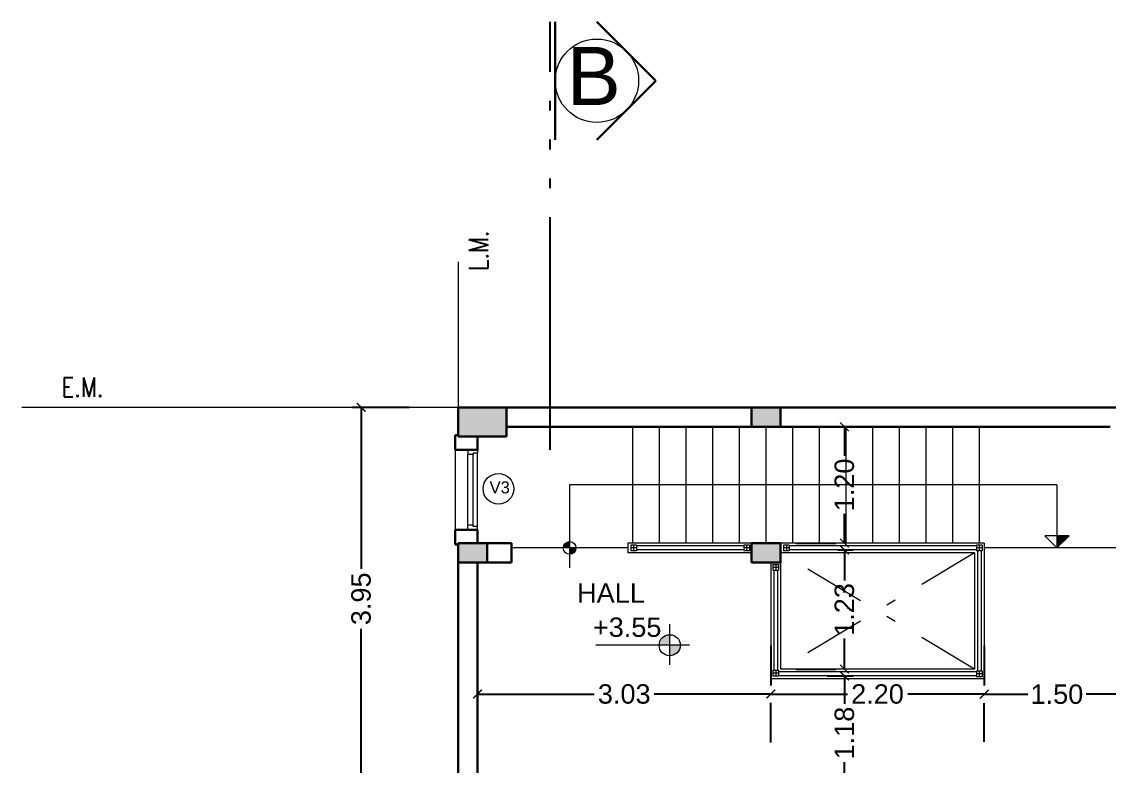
# Model space of a CAD drawing. Header units: millimetres. Extents: x 1578 to 2210, y 899 to 1032.
# Drawn here: x 2085.4 to 2096.61, y 1003.13 to 1010.81 of the extents above; entities that cross this region are included whole.
import ezdxf

# ---------------------------------------------------------------- set-up
doc = ezdxf.new("R2010")
doc.units = ezdxf.units.MM
doc.linetypes.add('ACAD_ISO05W100', pattern=[36, 24, -3, 0, -3, 0, -3, 0, -3])
doc.linetypes.add('DASHDOT2', pattern=[12.7, 6.35, -3.175, 0, -3.175])
for name, color, linetype, lineweight in [('CARPINTERIA', 7, 'Continuous', 18), ('COTAS', 7, 'Continuous', 15), ('EJES', 7, 'DASHDOT2', 13), ('ESTRUCTURA', 3, 'Continuous', 30), ('LINEA DE CORTE', 7, 'ACAD_ISO05W100', 60), ('MUROS', 1, 'Continuous', 30), ('PISOS', 9, 'Continuous', 9), ('SANITARIOS', 7, 'Continuous', 20), ('UMBRALES', 7, 'Continuous', 18)]:
    doc.layers.add(name, color=color, linetype=linetype, lineweight=lineweight)
doc.styles.add('ROMANS', font='romans', dxfattribs={"height": 0.06})
doc.styles.add('STYLE1', font='ARIAL.TTF')
doc.dimstyles.get("Standard").update_dxf_attribs({"dimscale": 0, "dimtxt": 0.2, "dimasz": 0.09, "dimexe": 0.09, "dimexo": 0.5, "dimgap": 0.05, "dimtad": 0, "dimzin": 0, "dimdsep": 46, "dimtxsty": 'STYLE1', "dimblk1": 'ARCHTICK', "dimblk2": 'ARCHTICK', "dimsah": 1, "dimcen": 0, "dimadec": 0, "dimazin": 0, "dimtfac": 1, "dimtofl": 0, "dimtmove": 2, "dimatfit": 3, "dimldrblk": 'ARCHTICK', "dimfxl": 1, "dimtolj": 1, "dimtzin": 0, "dimarcsym": 0})

# ---------------------------------------------------------------- blocks, each defined once
blk = doc.blocks.new('_ARCHTICK')
at = {"color": 0, "linetype": 'ByBlock', "const_width": 0.15}
blk.add_lwpolyline([(-0.5, -0.5), (0.5, 0.5)], dxfattribs=at)
blk = doc.blocks.new('*D380')
at = {"layer": 'COTAS', "color": 0, "lineweight": -2}
for p, q in [((2093.705, 1004.061), (2093.974, 1004.061)), ((2093.884, 1004.061), (2093.884, 1003.771)), ((2093.884, 1002.881), (2093.884, 1003.17)), ((2093.384, 1002.881), (2093.794, 1002.881))]:
    blk.add_line(p, q, dxfattribs=at)
at = {"layer": 'DEFPOINTS', "color": 0}
for p in [(2093.205, 1004.061), (2093.884, 1004.061), (2093.884, 1002.881)]:
    blk.add_point(p, dxfattribs=at)
at = {"layer": 'COTAS', "color": 0, "lineweight": -2, "xscale": 0.09, "yscale": 0.09, "zscale": 0.09}
for p, rotation in [((2093.884, 1004.061), 90), ((2093.884, 1002.881), 270)]:
    blk.add_blockref('_ARCHTICK', p, dxfattribs=dict(at, rotation=rotation))
at = {"layer": 'COTAS', "color": 0, "insert": (2093.884, 1003.471), "char_height": 0.2, "attachment_point": 5, "rotation": 90, "style": 'STYLE1'}
blk.add_mtext('\\A1;1.18', dxfattribs=at)
blk = doc.blocks.new('*D381')
at = {"layer": 'COTAS', "color": 0, "lineweight": -2}
for p, q in [((2093.815, 1005.361), (2093.974, 1005.361)), ((2093.884, 1005.361), (2093.884, 1005.046)), ((2093.884, 1004.131), (2093.884, 1004.445)), ((2093.384, 1004.131), (2093.794, 1004.131))]:
    blk.add_line(p, q, dxfattribs=at)
at = {"layer": 'DEFPOINTS', "color": 0}
for p in [(2093.315, 1005.361), (2093.884, 1005.361), (2093.884, 1004.131)]:
    blk.add_point(p, dxfattribs=at)
at = {"layer": 'COTAS', "color": 0, "lineweight": -2, "xscale": 0.09, "yscale": 0.09, "zscale": 0.09}
for p, rotation in [((2093.884, 1005.361), 90), ((2093.884, 1004.131), 270)]:
    blk.add_blockref('_ARCHTICK', p, dxfattribs=dict(at, rotation=rotation))
at = {"layer": 'COTAS', "color": 0, "insert": (2093.884, 1004.746), "char_height": 0.2, "attachment_point": 5, "rotation": 90, "style": 'STYLE1'}
blk.add_mtext('\\A1;1.23', dxfattribs=at)
blk = doc.blocks.new('*D382')
at = {"layer": 'COTAS', "color": 0, "lineweight": -2}
for p, q in [((2093.725, 1006.631), (2093.974, 1006.631)), ((2093.884, 1006.631), (2093.884, 1006.331)), ((2093.884, 1005.431), (2093.884, 1005.731)), ((2093.384, 1005.431), (2093.794, 1005.431))]:
    blk.add_line(p, q, dxfattribs=at)
at = {"layer": 'DEFPOINTS', "color": 0}
for p in [(2093.225, 1006.631), (2093.884, 1006.631), (2093.884, 1005.431)]:
    blk.add_point(p, dxfattribs=at)
at = {"layer": 'COTAS', "color": 0, "lineweight": -2, "xscale": 0.09, "yscale": 0.09, "zscale": 0.09}
for p, rotation in [((2093.884, 1006.631), 90), ((2093.884, 1005.431), 270)]:
    blk.add_blockref('_ARCHTICK', p, dxfattribs=dict(at, rotation=rotation))
at = {"layer": 'COTAS', "color": 0, "insert": (2093.884, 1006.031), "char_height": 0.2, "attachment_point": 5, "rotation": 90, "style": 'STYLE1'}
blk.add_mtext('\\A1;1.20', dxfattribs=at)
blk = doc.blocks.new('*D372')
at = {"layer": 'COTAS', "color": 0, "lineweight": -2}
for p, q in [((2095.325, 1003.871), (2095.775, 1003.871)), ((2096.825, 1003.871), (2096.375, 1003.871)), ((2095.325, 1003.38), (2095.325, 1003.781)), ((2096.825, 1003.38), (2096.825, 1003.781))]:
    blk.add_line(p, q, dxfattribs=at)
at = {"layer": 'DEFPOINTS', "color": 0}
for p in [(2095.325, 1003.88), (2095.325, 1003.871), (2096.825, 1003.88)]:
    blk.add_point(p, dxfattribs=at)
at = {"layer": 'COTAS', "color": 0, "lineweight": -2, "xscale": 0.09, "yscale": 0.09, "zscale": 0.09, "rotation": 180}
blk.add_blockref('_ARCHTICK', (2095.325, 1003.871), dxfattribs=at)
at = {"layer": 'COTAS', "color": 0, "lineweight": -2, "xscale": 0.09, "yscale": 0.09, "zscale": 0.09}
blk.add_blockref('_ARCHTICK', (2096.825, 1003.871), dxfattribs=at)
at = {"layer": 'COTAS', "color": 0, "insert": (2096.075, 1003.871), "char_height": 0.2, "attachment_point": 5, "style": 'STYLE1'}
blk.add_mtext('\\A1;1.50', dxfattribs=at)
blk = doc.blocks.new('*D373')
at = {"layer": 'COTAS', "color": 0, "lineweight": -2}
for p, q in [((2093.125, 1004.371), (2093.125, 1003.963)), ((2095.325, 1004.371), (2095.325, 1003.963)), ((2093.125, 1003.873), (2093.914, 1003.873)), ((2095.325, 1003.873), (2094.537, 1003.873))]:
    blk.add_line(p, q, dxfattribs=at)
at = {"layer": 'DEFPOINTS', "color": 0}
for p in [(2093.125, 1003.873), (2093.125, 1003.871), (2095.325, 1003.871)]:
    blk.add_point(p, dxfattribs=at)
at = {"layer": 'COTAS', "color": 0, "lineweight": -2, "xscale": 0.09, "yscale": 0.09, "zscale": 0.09, "rotation": 180}
blk.add_blockref('_ARCHTICK', (2093.125, 1003.873), dxfattribs=at)
at = {"layer": 'COTAS', "color": 0, "lineweight": -2, "xscale": 0.09, "yscale": 0.09, "zscale": 0.09}
blk.add_blockref('_ARCHTICK', (2095.325, 1003.873), dxfattribs=at)
at = {"layer": 'COTAS', "color": 0, "insert": (2094.225, 1003.873), "char_height": 0.2, "attachment_point": 5, "style": 'STYLE1'}
blk.add_mtext('\\A1;2.20', dxfattribs=at)
blk = doc.blocks.new('*D397')
at = {"layer": 'COTAS', "color": 0, "lineweight": -2}
for p, q in [((2090.1, 1003.381), (2090.1, 1003.963)), ((2090.1, 1003.873), (2091.303, 1003.873)), ((2093.125, 1003.873), (2091.923, 1003.873)), ((2093.125, 1003.373), (2093.125, 1003.783))]:
    blk.add_line(p, q, dxfattribs=at)
at = {"layer": 'DEFPOINTS', "color": 0}
for p in [(2090.1, 1003.873), (2093.125, 1003.873), (2090.1, 1002.881)]:
    blk.add_point(p, dxfattribs=at)
at = {"layer": 'COTAS', "color": 0, "lineweight": -2, "xscale": 0.09, "yscale": 0.09, "zscale": 0.09, "rotation": 180}
blk.add_blockref('_ARCHTICK', (2090.1, 1003.873), dxfattribs=at)
at = {"layer": 'COTAS', "color": 0, "lineweight": -2, "xscale": 0.09, "yscale": 0.09, "zscale": 0.09}
blk.add_blockref('_ARCHTICK', (2093.125, 1003.873), dxfattribs=at)
at = {"layer": 'COTAS', "color": 0, "insert": (2091.613, 1003.873), "char_height": 0.2, "attachment_point": 5, "style": 'STYLE1'}
blk.add_mtext('\\A1;3.03', dxfattribs=at)
blk = doc.blocks.new('*D400')
at = {"layer": 'COTAS', "color": 0, "lineweight": -2}
for p, q in [((2089.4, 1006.831), (2088.81, 1006.831)), ((2088.9, 1006.831), (2088.9, 1005.166)), ((2088.9, 1002.881), (2088.9, 1004.545)), ((2088.45, 1002.881), (2088.81, 1002.881))]:
    blk.add_line(p, q, dxfattribs=at)
at = {"layer": 'DEFPOINTS', "color": 0}
for p in [(2088.9, 1006.831), (2089.9, 1006.831), (2088.95, 1002.881)]:
    blk.add_point(p, dxfattribs=at)
at = {"layer": 'COTAS', "color": 0, "lineweight": -2, "xscale": 0.09, "yscale": 0.09, "zscale": 0.09}
for p, rotation in [((2088.9, 1006.831), 90), ((2088.9, 1002.881), 270)]:
    blk.add_blockref('_ARCHTICK', p, dxfattribs=dict(at, rotation=rotation))
at = {"layer": 'COTAS', "color": 0, "insert": (2088.9, 1004.856), "char_height": 0.2, "attachment_point": 5, "rotation": 90, "style": 'STYLE1'}
blk.add_mtext('\\A1;3.95', dxfattribs=at)

msp = doc.modelspace()

# ---------------------------------------------------------------- hatches: boundary and pattern name
at = {"layer": 'COTAS', "ltscale": 0.1}
msp.add_hatch(color=256, dxfattribs=at).paths.add_polyline_path([(2096.2, 1005.506), (2096.075, 1005.381), (2096.075, 1005.506)])
h = msp.add_hatch(color=256, dxfattribs=at)
h.paths.add_polyline_path([(2091.05, 1005.381), (2091.116, 1005.381, -0.414214), (2091.05, 1005.315)])
h.paths.add_polyline_path([(2091.05, 1005.446), (2091.05, 1005.381), (2090.985, 1005.381, -0.414214)])
h = msp.add_hatch(color=256, dxfattribs=at)
h.paths.add_polyline_path([(2092.082, 1004.377), (2092.191, 1004.377, -0.414214), (2092.082, 1004.269)])
h.paths.add_polyline_path([(2092.082, 1004.486), (2092.082, 1004.377), (2091.973, 1004.377, -0.414214)])
at = {"layer": 'PISOS', "ltscale": 0.05}
h = msp.add_hatch(color=256, dxfattribs=at)
h.paths.add_polyline_path([(2103.65, 986.671), (2103.95, 986.671), (2103.95, 987.171), (2103.65, 987.171)])
h.paths.add_polyline_path([(2096.775, 986.671), (2097.075, 986.671), (2097.075, 987.171), (2097.025, 987.171), (2096.775, 987.171)])
h.paths.add_polyline_path([(2092.73, 986.971), (2092.73, 986.671), (2093.23, 986.671), (2093.23, 986.971)])
h.paths.add_polyline_path([(2090.425, 987.071, 1), (2090.175, 987.071, 1)])
h.paths.add_polyline_path([(2089.9, 989.501), (2090.2, 989.501), (2090.2, 990.001), (2089.9, 990.001)])
h.paths.add_polyline_path([(2090.4, 991.281), (2090.4, 991.581), (2089.9, 991.581), (2089.9, 991.281)])
h.paths.add_polyline_path([(2089.9, 997.114), (2089.9, 996.814), (2090.4, 996.814), (2090.4, 997.114)])
h.paths.add_polyline_path([(2097.075, 994.764), (2096.775, 994.764), (2096.775, 994.264), (2097.075, 994.264)])
h.paths.add_polyline_path([(2096.775, 997.214), (2096.775, 996.714), (2097.075, 996.714), (2097.075, 997.214)])
h.paths.add_polyline_path([(2096.775, 991.181), (2097.075, 991.181), (2097.075, 991.681), (2096.775, 991.681)])
h.paths.add_polyline_path([(2103.65, 996.714), (2103.95, 996.714), (2103.95, 997.214), (2103.65, 997.214)])
h.paths.add_polyline_path([(2103.65, 1002.381), (2103.95, 1002.381), (2103.95, 1002.881), (2103.65, 1002.881)])
h.paths.add_polyline_path([(2103.65, 1006.331), (2103.95, 1006.331), (2103.95, 1006.831), (2103.65, 1006.831)])
h.paths.add_polyline_path([(2096.775, 1006.331), (2097.075, 1006.331), (2097.075, 1006.831), (2096.775, 1006.831)])
h.paths.add_polyline_path([(2090.4, 1006.831), (2089.9, 1006.831), (2089.9, 1006.531), (2090.4, 1006.531)])
h = msp.add_hatch(color=256, dxfattribs=at)
h.paths.add_polyline_path([(2089.9, 1005.431), (2089.9, 1005.231), (2090.2, 1005.231), (2090.2, 1005.431)])
h.paths.add_polyline_path([(2093.225, 1006.831), (2092.925, 1006.831), (2092.925, 1006.631), (2093.225, 1006.631)])
h.paths.add_polyline_path([(2092.925, 1005.431), (2092.925, 1005.231), (2093.225, 1005.231), (2093.225, 1005.431)])

# ---------------------------------------------------------------- linework, layer by layer
at = {"layer": 'CARPINTERIA'}
for p, q in [((2090, 1006.394), (2090, 1006.349)), ((2090.1, 1006.394), (2090.1, 1006.359)), ((2090, 1005.612), (2090, 1006.349)), ((2090.055, 1006.344), (2090.005, 1006.344)), ((2090.1, 1006.359), (2090.055, 1006.359)), ((2090.055, 1006.359), (2090.055, 1006.344)), ((2090.055, 1005.617), (2090.055, 1006.344)), ((2090.1, 1005.602), (2090.1, 1006.359)), ((2090, 1005.567), (2090, 1005.612)), ((2090.055, 1005.617), (2090.005, 1005.617)), ((2090.055, 1005.602), (2090.055, 1005.617)), ((2090.1, 1005.602), (2090.055, 1005.602)), ((2090.1, 1005.567), (2090.1, 1005.602))]:
    msp.add_line(p, q, dxfattribs=at)
for centre, start, end in [((2090.005, 1006.349), 180, 270), ((2090.005, 1005.612), 90, 180)]:
    msp.add_arc(centre, 0.005, start, end, dxfattribs=at)
at = {"layer": 'COTAS', "ltscale": 0.1}
for p, q in [((2092.082, 1004.174), (2092.082, 1004.593)), ((2092.285, 1004.377), (2091.319, 1004.377))]:
    msp.add_line(p, q, dxfattribs=at)
for centre, radius in [((2091.331, 1010.201), 0.43), ((2092.082, 1004.377), 0.109)]:
    msp.add_circle(centre, radius, dxfattribs=at)
at = {"layer": 'COTAS'}
msp.add_circle((2090.316, 1005.991), 0.158, dxfattribs=at)
at = {"layer": 'EJES'}
msp.add_line((2089.9, 1006.831), (2085.4, 1006.831), dxfattribs=at)
at = {"layer": 'EJES', "ltscale": 0.1}
for p, q in [((2095.225, 1005.331), (2093.225, 1004.131)), ((2095.225, 1004.131), (2093.225, 1005.331))]:
    msp.add_line(p, q, dxfattribs=at)
at = {"layer": 'ESTRUCTURA', "ltscale": 0.05}
for p, q in [((2089.9, 1006.831), (2089.9, 1006.531)), ((2090.4, 1006.831), (2089.9, 1006.831)), ((2090.4, 1006.531), (2090.4, 1006.831)), ((2093.225, 1006.831), (2092.925, 1006.831)), ((2092.925, 1006.831), (2092.925, 1006.631)), ((2093.225, 1006.631), (2093.225, 1006.831)), ((2092.925, 1006.631), (2093.225, 1006.631)), ((2089.9, 1006.531), (2090.4, 1006.531)), ((2090.2, 1005.431), (2089.9, 1005.431)), ((2089.9, 1005.431), (2089.9, 1005.231)), ((2090.2, 1005.231), (2090.2, 1005.431)), ((2093.225, 1005.431), (2092.925, 1005.431)), ((2092.925, 1005.431), (2092.925, 1005.231)), ((2093.225, 1005.231), (2093.225, 1005.431)), ((2089.9, 1005.231), (2090.2, 1005.231)), ((2092.925, 1005.231), (2093.225, 1005.231))]:
    msp.add_line(p, q, dxfattribs=at)
at = {"layer": 'LINEA DE CORTE', "lineweight": -2, "ltscale": 0.1}
msp.add_line((2090.851, 1006.393), (2090.851, 1010.809), dxfattribs=at)
at = {"layer": 'MUROS', "color": 0, "ltscale": 0.15}
for p, q in [((2090.901, 1009.592), (2090.901, 1010.809)), ((2091.331, 1010.809), (2091.94, 1010.201)), ((2091.331, 1009.592), (2091.94, 1010.201))]:
    msp.add_line(p, q, dxfattribs=at)
at = {"layer": 'MUROS'}
for p, q in [((2092.925, 1006.831), (2090.4, 1006.831)), ((2096.775, 1006.831), (2093.225, 1006.831)), ((2092.925, 1006.631), (2090.4, 1006.631)), ((2096.625, 1006.631), (2093.225, 1006.631)), ((2089.9, 1006.544), (2089.87, 1006.544)), ((2089.87, 1006.544), (2089.87, 1006.394)), ((2090.1, 1006.531), (2090.1, 1006.394)), ((2090.1, 1006.394), (2089.87, 1006.394)), ((2090.1, 1005.567), (2089.87, 1005.567)), ((2089.87, 1005.567), (2089.87, 1005.417)), ((2090.1, 1005.567), (2090.1, 1005.431)), ((2089.9, 1005.417), (2089.87, 1005.417)), ((2090.45, 1005.431), (2090.2, 1005.431)), ((2090.45, 1005.431), (2090.45, 1005.231)), ((2089.9, 1005.231), (2089.9, 1001.689)), ((2090.1, 1002.881), (2090.1, 1005.231)), ((2090.45, 1005.231), (2090.2, 1005.231))]:
    msp.add_line(p, q, dxfattribs=at)
at = {"layer": 'SANITARIOS'}
for p, q in [((2091.68, 1005.411), (2091.68, 1005.351)), ((2091.74, 1005.411), (2091.68, 1005.411)), ((2091.74, 1005.381), (2091.68, 1005.381)), ((2091.71, 1005.411), (2091.71, 1005.351)), ((2091.74, 1005.411), (2091.74, 1005.351)), ((2092.845, 1005.401), (2091.74, 1005.401)), ((2092.905, 1005.411), (2092.845, 1005.411)), ((2092.845, 1005.411), (2092.845, 1005.351)), ((2092.905, 1005.381), (2092.845, 1005.381)), ((2092.875, 1005.411), (2092.875, 1005.351)), ((2092.905, 1005.411), (2092.905, 1005.351)), ((2093.315, 1005.411), (2093.255, 1005.411)), ((2093.255, 1005.411), (2093.255, 1005.351)), ((2093.315, 1005.381), (2093.255, 1005.381)), ((2093.285, 1005.411), (2093.285, 1005.351)), ((2093.315, 1005.411), (2093.315, 1005.351)), ((2095.245, 1005.401), (2093.315, 1005.401)), ((2095.245, 1005.411), (2095.245, 1005.351)), ((2095.305, 1005.411), (2095.245, 1005.411)), ((2095.305, 1005.381), (2095.245, 1005.381)), ((2095.275, 1005.411), (2095.275, 1005.351)), ((2095.305, 1005.411), (2095.305, 1005.351)), ((2091.74, 1005.351), (2091.68, 1005.351)), ((2092.845, 1005.361), (2091.74, 1005.361)), ((2092.905, 1005.351), (2092.845, 1005.351)), ((2093.315, 1005.351), (2093.255, 1005.351)), ((2095.245, 1005.361), (2093.315, 1005.361)), ((2095.305, 1005.351), (2095.245, 1005.351)), ((2095.255, 1005.351), (2095.255, 1004.111)), ((2095.295, 1005.351), (2095.295, 1004.111)), ((2093.145, 1005.211), (2093.145, 1005.151)), ((2093.145, 1005.211), (2093.205, 1005.211)), ((2093.145, 1005.181), (2093.205, 1005.181)), ((2093.145, 1005.151), (2093.205, 1005.151)), ((2093.155, 1005.151), (2093.155, 1004.121)), ((2093.175, 1005.211), (2093.175, 1005.151)), ((2093.195, 1005.151), (2093.195, 1004.121)), ((2093.205, 1005.211), (2093.205, 1005.151)), ((2093.145, 1004.121), (2093.205, 1004.121)), ((2093.145, 1004.121), (2093.145, 1004.061)), ((2093.145, 1004.091), (2093.205, 1004.091)), ((2093.145, 1004.061), (2093.205, 1004.061)), ((2093.175, 1004.121), (2093.175, 1004.061)), ((2093.205, 1004.121), (2093.205, 1004.061)), ((2095.245, 1004.101), (2093.205, 1004.101)), ((2095.245, 1004.061), (2093.205, 1004.061)), ((2095.245, 1004.111), (2095.245, 1004.051)), ((2095.305, 1004.111), (2095.245, 1004.111)), ((2095.305, 1004.081), (2095.245, 1004.081)), ((2095.305, 1004.051), (2095.245, 1004.051)), ((2095.275, 1004.111), (2095.275, 1004.051)), ((2095.305, 1004.111), (2095.305, 1004.051))]:
    msp.add_line(p, q, dxfattribs=at)
at = {"layer": 'UMBRALES'}
for p, q in [((2089.9, 1008.331), (2089.9, 1006.831)), ((2091.7, 1006.631), (2091.7, 1005.431)), ((2091.975, 1006.631), (2091.975, 1005.431)), ((2092.25, 1006.631), (2092.25, 1005.431)), ((2092.525, 1006.631), (2092.525, 1005.431)), ((2092.8, 1006.631), (2092.8, 1005.431)), ((2093.075, 1006.631), (2093.075, 1005.431)), ((2093.35, 1006.631), (2093.35, 1005.431)), ((2093.625, 1006.631), (2093.625, 1005.431)), ((2093.9, 1006.631), (2093.9, 1005.431)), ((2094.175, 1006.631), (2094.175, 1005.431)), ((2094.45, 1006.631), (2094.45, 1005.431)), ((2094.725, 1006.631), (2094.725, 1005.431)), ((2095, 1006.631), (2095, 1005.431)), ((2095.275, 1006.631), (2095.275, 1005.431)), ((2089.87, 1006.394), (2089.87, 1005.567)), ((2096.075, 1006.031), (2091.05, 1006.031)), ((2091.05, 1006.031), (2091.05, 1005.174)), ((2096.075, 1006.031), (2096.075, 1005.381)), ((2096.2, 1005.506), (2095.95, 1005.506)), ((2095.95, 1005.506), (2096.075, 1005.381)), ((2096.075, 1005.381), (2096.2, 1005.506)), ((2091.65, 1005.381), (2090.45, 1005.381)), ((2091.65, 1005.431), (2091.65, 1005.331)), ((2092.925, 1005.431), (2091.65, 1005.431)), ((2095.325, 1005.431), (2093.225, 1005.431)), ((2095.325, 1005.431), (2095.325, 1004.031)), ((2096.825, 1005.381), (2095.325, 1005.381)), ((2092.925, 1005.331), (2091.65, 1005.331)), ((2095.225, 1005.331), (2093.225, 1005.331)), ((2095.225, 1005.331), (2095.225, 1004.131)), ((2093.125, 1005.231), (2093.125, 1004.031)), ((2093.225, 1005.231), (2093.225, 1004.131)), ((2095.325, 1004.031), (2093.125, 1004.031)), ((2095.225, 1004.131), (2093.225, 1004.131))]:
    msp.add_line(p, q, dxfattribs=at)
msp.add_circle((2091.05, 1005.381), 0.0658, dxfattribs=at)

# ---------------------------------------------------------------- texts
at = {"layer": 'COTAS', "style": 'ROMANS', "width": 0.8}
msp.add_text('L.M.', height=0.2, rotation=90, dxfattribs=at).set_placement((2090.21, 1008.239))
msp.add_text('E.M.', height=0.2, dxfattribs=at).set_placement((2085.812, 1006.938))
at = {"layer": 'COTAS', "style": 'STYLE1'}
for s, height, p in [('V3', 0.1231, (2090.224, 1005.944)), ('HALL', 0.2, (2091.127, 1004.815)), ('+3.55', 0.2, (2091.29, 1004.463))]:
    msp.add_text(s, height=height, dxfattribs=at).set_placement(p)
at = {"layer": 'MUROS', "color": 0, "ltscale": 0.15, "style": 'STYLE1'}
msp.add_text('B', height=0.6, dxfattribs=at).set_placement((2091.019, 1009.95))

# ---------------------------------------------------------------- dimensions: what is measured, and where the dimension line sits
at = {"layer": 'COTAS'}
for base, p1, p2, picture, middle in [((2088.9, 1006.831), (2088.95, 1002.881), (2089.9, 1006.831), '*D400', (2088.9, 1004.856)), ((2093.884, 1006.631), (2093.884, 1005.431), (2093.225, 1006.631), '*D382', (2093.884, 1006.031)), ((2093.884, 1005.361), (2093.884, 1004.131), (2093.315, 1005.361), '*D381', (2093.884, 1004.746)), ((2093.884, 1004.061), (2093.884, 1002.881), (2093.205, 1004.061), '*D380', (2093.884, 1003.471))]:
    dim = msp.add_linear_dim(base=base, p1=p1, p2=p2, angle=90, dimstyle='Standard', override={"dimscale": 1}, dxfattribs=at)
    dim.commit()
    dim.dimension.update_dxf_attribs({"geometry": picture, "text_midpoint": middle})
for base, p1, p2, picture, middle in [((2093.125, 1003.873), (2095.325, 1003.871), (2093.125, 1003.871), '*D373', (2094.225, 1003.873)), ((2090.100391862, 1003.872600244), (2093.125391862, 1003.872600244), (2090.100391862, 1002.880541389), '*D397', (2091.612891862, 1003.872600244)), ((2095.325, 1003.871), (2096.825, 1003.88), (2095.325, 1003.88), '*D372', (2096.075, 1003.871))]:
    dim = msp.add_linear_dim(base=base, p1=p1, p2=p2, dimstyle='Standard', override={"dimscale": 1}, dxfattribs=at)
    dim.commit()
    dim.dimension.update_dxf_attribs({"geometry": picture, "text_midpoint": middle})

doc.saveas('drawing.dxf')
